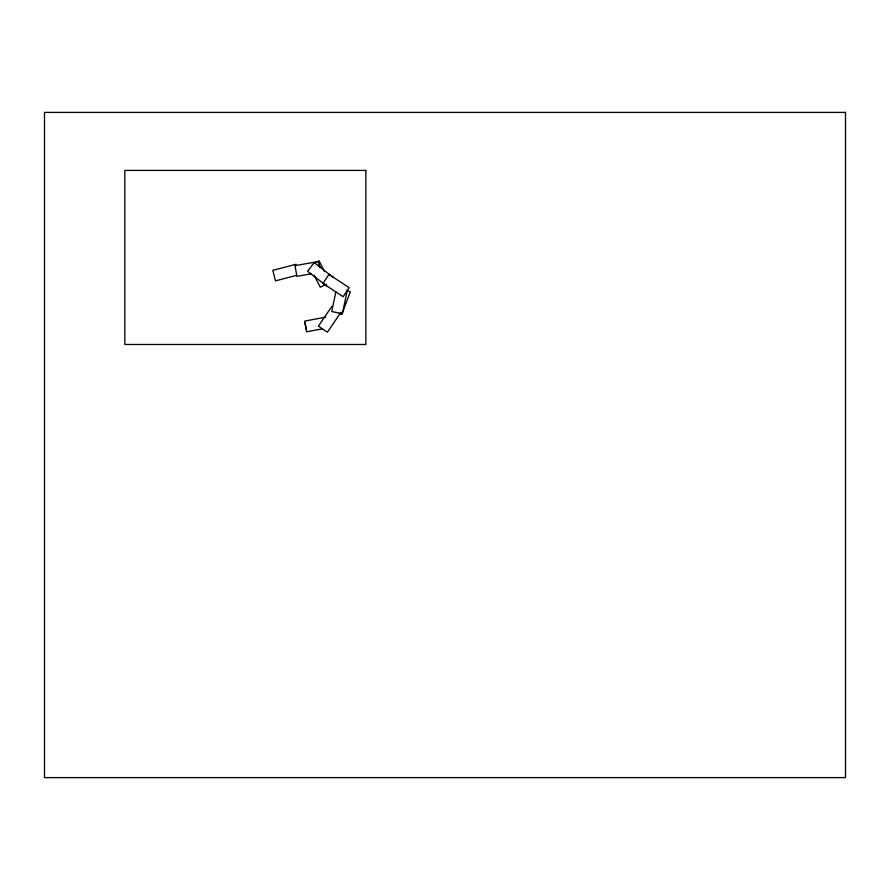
<?xml version="1.0" encoding="UTF-8"?>
<svg xmlns="http://www.w3.org/2000/svg" width="890" height="890" viewBox="0 0 890 890"><rect width="100%" height="100%" fill="white"/><g stroke="black" fill="none" stroke-linecap="round" stroke-linejoin="round"><path stroke-width="1.33" d="M335.864 291.864L331.77 311.545L342.405 313.747L347.3 290.14M332.003 306.171L318.42 326.107L327.386 332.215L340.97 312.279M314.214 263.262L319.054 260.815L324.494 271.572M326.307 284.177L320.255 287.236L314.203 275.277M296.114 264.263L272.774 270.349L275.511 280.851L296.259 275.444M325.707 317.163L304.636 321.101L306.627 331.77L322.436 328.822M311.422 273.775L296.904 276.323L295.024 265.632L318.787 261.46L319.721 266.8M346.499 290.407L350.304 291.853L341.727 314.393L339.19 313.425M333.316 277.357L314.181 262.672L307.573 271.283L326.708 285.968M305.103 323.092L306.349 329.767M319.043 263.462L319.755 267.478M328.933 274.398L322.981 283.476L343.151 296.704L349.103 287.626L328.933 274.398M845.5 112.396L44.5 112.396L44.5 777.604L845.5 777.604L845.5 112.396M365.846 170.424L124.834 170.424L124.834 344.486L365.846 344.486L365.846 170.424"/></g></svg>
